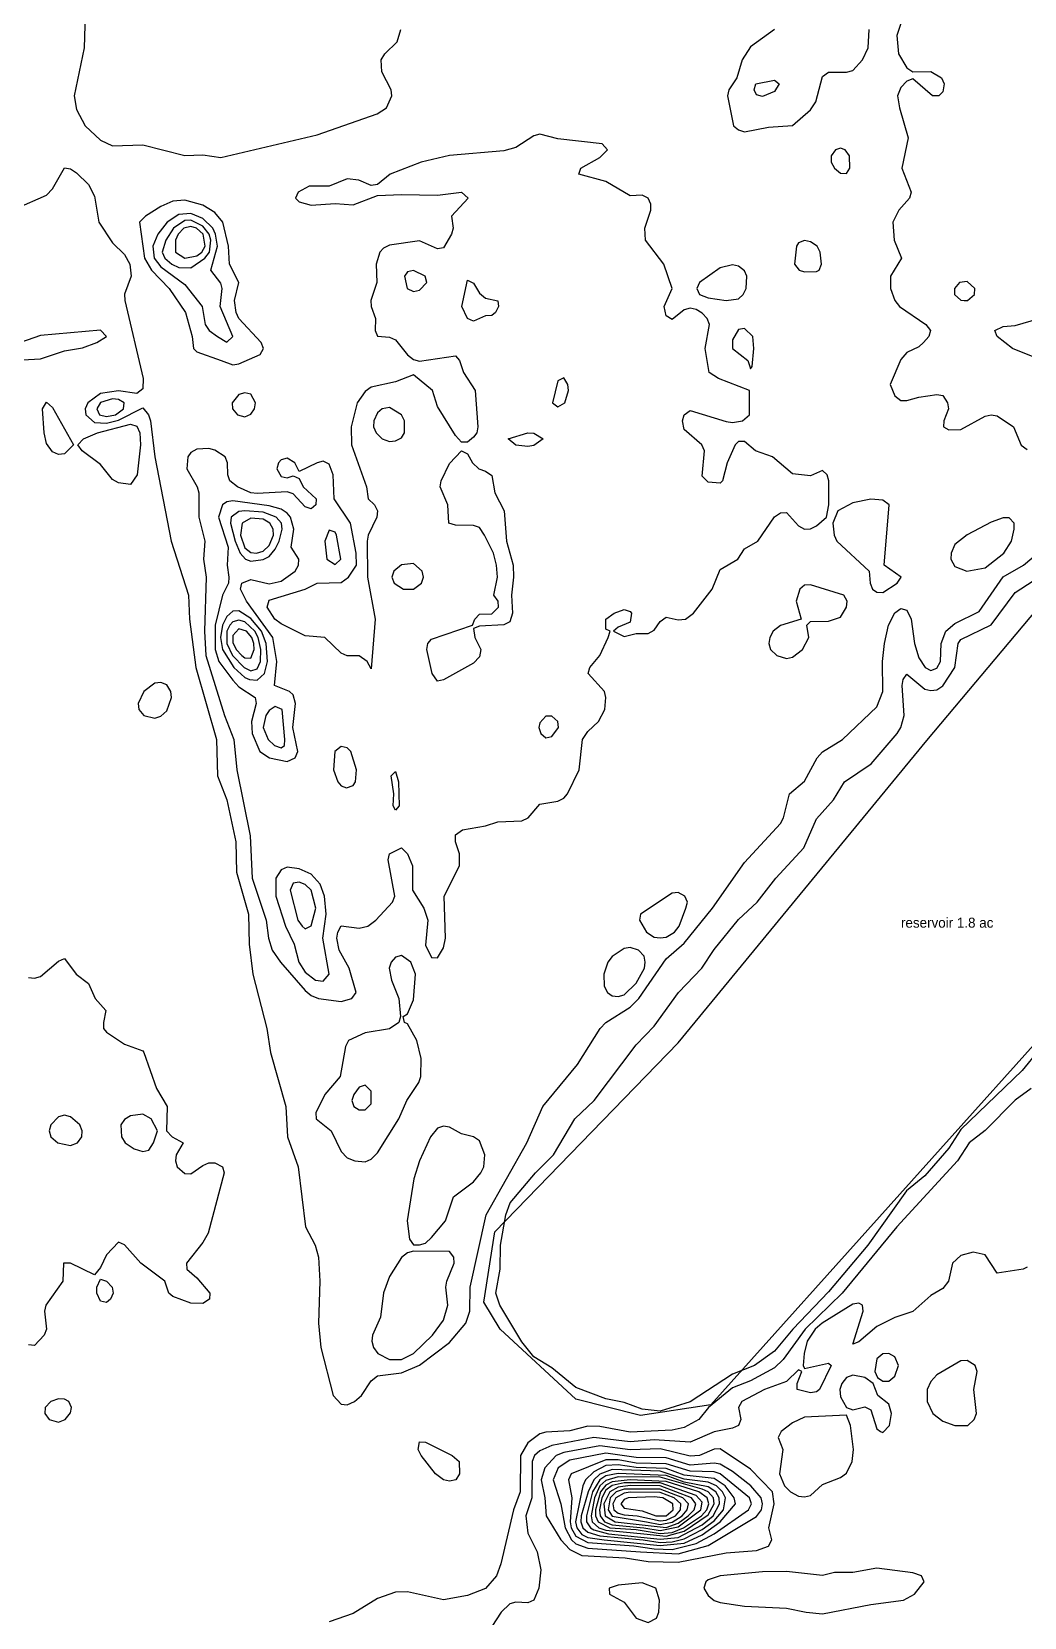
# Model space of a CAD drawing. Extents: x 425119 to 428731, y 1576976 to 1581037.
# Drawn here: x 425551 to 426046, y 1578496 to 1579286 of the extents above; entities that cross this region are included whole.
import ezdxf
from ezdxf.enums import TextEntityAlignment as Align

# ---------------------------------------------------------------- set-up
doc = ezdxf.new("R2010")
doc.units = 21
doc.header["$MEASUREMENT"] = 0
for name, color, linetype in [('C-TOPO-MAJR', 3, 'Continuous'), ('C-TOPO-MINR', 8, 'Continuous'), ('C-WATR-ANNO', 5, 'Continuous'), ('C-WATR-BNDY', 5, 'Continuous')]:
    doc.layers.add(name, color=color, linetype=linetype)

msp = doc.modelspace()

# ---------------------------------------------------------------- linework, layer by layer
at = {"layer": 'C-TOPO-MAJR'}
for points, elevation in [([(425622.92, 1579176.5), (425627.5, 1579173.53), (425633.5, 1579174.64), (425635.94, 1579176.5), (425637.61, 1579179.5), (425636.66, 1579185.5), (425633.31, 1579188.5), (425630.5, 1579189.33), (425627.02, 1579188.5), (425624.13, 1579185.5), (425622.85, 1579182.5), (425622.92, 1579176.5)], 75), ([(425561.5, 1579077.02), (425558.5, 1579081.1), (425557.39, 1579086.5), (425556.47, 1579098.5), (425558.5, 1579101.74), (425561.5, 1579099.04), (425572.06, 1579080.5), (425567.5, 1579076.07), (425564.5, 1579075.69), (425561.5, 1579077.02)], 70), ([(425594.5, 1579061.57), (425591.5, 1579063.28), (425585.5, 1579070.65), (425576.28, 1579077.5), (425574.15, 1579080.5), (425577.03, 1579083.5), (425583.95, 1579086.5), (425600.5, 1579090.85), (425603.5, 1579089.86), (425605.06, 1579086.5), (425605.33, 1579080.5), (425603.79, 1579065.5), (425600.5, 1579060.67), (425594.5, 1579061.57)], 70), ([(425663.32, 1579026.5), (425666.5, 1579027.45), (425669.5, 1579030.22), (425671.65, 1579035.5), (425671.53, 1579038.5), (425669.83, 1579041.5), (425666.5, 1579043.41), (425660.5, 1579043.97), (425656.13, 1579041.5), (425655.28, 1579035.5), (425657.5, 1579029.2), (425660.5, 1579026.85), (425663.32, 1579026.5)], 75), ([(425657.08, 1578969.5), (425660.5, 1578967.85), (425663.5, 1578968.76), (425665.16, 1578972.5), (425665.45, 1578978.5), (425664.12, 1578984.5), (425662.42, 1578987.5), (425657.5, 1578992.15), (425654.5, 1578993.07), (425651.5, 1578992.21), (425649.97, 1578990.5), (425648.5, 1578987.5), (425648.45, 1578981.5), (425651.27, 1578975.5), (425657.08, 1578969.5)], 75), ([(425564.22, 1578732.5), (425570.5, 1578731.11), (425573.98, 1578732.5), (425576.19, 1578735.5), (425576.39, 1578738.5), (425575.13, 1578741.5), (425570.5, 1578745.46), (425567.5, 1578746.19), (425564.5, 1578745.49), (425560.62, 1578741.5), (425559.83, 1578738.5), (425560.65, 1578735.5), (425564.22, 1578732.5)], 70), ([(425602.22, 1578729.5), (425606.5, 1578728.09), (425609.5, 1578728.82), (425611.91, 1578732.5), (425613.94, 1578738.5), (425610.76, 1578744.5), (425606.5, 1578746.7), (425600.5, 1578745.98), (425597.5, 1578744.17), (425595.56, 1578741.5), (425595.96, 1578735.5), (425597.84, 1578732.5), (425602.22, 1578729.5)], 70), ([(425585.5, 1578653.52), (425583.67, 1578657.5), (425583.7, 1578660.5), (425585.5, 1578664.56), (425588.5, 1578663.46), (425591.32, 1578660.5), (425591.77, 1578657.5), (425590.43, 1578654.5), (425588.5, 1578652.8), (425585.5, 1578653.52)], 70), ([(425756.5, 1578564.45), (425752.5, 1578567.5), (425745.28, 1578576.5), (425743.87, 1578579.5), (425744.5, 1578583.44), (425747.5, 1578583.27), (425760.77, 1578576.5), (425764.25, 1578573.5), (425764.52, 1578567.5), (425762.55, 1578564.5), (425759.5, 1578563.71), (425756.5, 1578564.45)], 70), ([(425851.3, 1578531.5), (425861.5, 1578529.97), (425870.5, 1578529.76), (425882.5, 1578532.68), (425891.5, 1578537.49), (425908.5, 1578549.5), (425910.03, 1578552.5), (425909.02, 1578555.5), (425894.5, 1578567.41), (425891.5, 1578568.48), (425879.5, 1578568.7), (425867.5, 1578572.34), (425852.5, 1578572.77), (425843.5, 1578574.45), (425837.5, 1578574.47), (425820.21, 1578567.5), (425818.78, 1578564.5), (425820.39, 1578555.5), (425819.6, 1578543.5), (425820.13, 1578540.5), (425822.5, 1578536.35), (425828.5, 1578533.19), (425851.3, 1578531.5)], 75), ([(425839.47, 1578540.5), (425852.5, 1578539.68), (425864.5, 1578537.65), (425870.5, 1578538.23), (425876.07, 1578540.5), (425885.1, 1578546.5), (425887.82, 1578549.5), (425888.8, 1578552.5), (425887.9, 1578555.5), (425883.76, 1578558.5), (425867.5, 1578563.66), (425849.5, 1578564.45), (425840.5, 1578563.5), (425837.5, 1578561.86), (425834.78, 1578558.5), (425832.32, 1578549.5), (425832.32, 1578546.5), (425833.58, 1578543.5), (425839.47, 1578540.5)], 80), ([(425862.32, 1578546.5), (425867.5, 1578546.53), (425871.06, 1578549.5), (425870.85, 1578552.5), (425865.83, 1578555.5), (425861.5, 1578555.95), (425848.52, 1578555.5), (425846.5, 1578554.67), (425844.86, 1578552.5), (425846.5, 1578550.31), (425855.5, 1578549), (425862.32, 1578546.5)], 85)]:
    msp.add_lwpolyline(points, close=True, dxfattribs=dict(at, elevation=elevation))
at = {"layer": 'C-TOPO-MAJR', "elevation": 70}
for points in [[(426069.42, 1578798.5), (426045.01, 1578768.5), (426014.5, 1578739.07), (426008.5, 1578729.82), (425996.5, 1578716.08), (425987.32, 1578708.5), (425968.08, 1578681.5), (425948.5, 1578658.25), (425930.6, 1578639.5), (425921.5, 1578628.59), (425911.57, 1578621.5), (425900.5, 1578617.1), (425879.5, 1578603.3), (425864.5, 1578598.61), (425855.5, 1578599.62), (425855.5, 1578599.62), (425846.5, 1578603.02), (425837.5, 1578604.85), (425822.5, 1578610.47), (425810.5, 1578620.31), (425801.5, 1578625.77), (425795.5, 1578633.2), (425784.61, 1578651.5), (425782.65, 1578657.5), (425784.75, 1578669.5), (425784.98, 1578681.5), (425787.63, 1578696.5), (425789.73, 1578702.5), (425802.29, 1578717.5), (425811.4, 1578726.5), (425821.98, 1578744.5), (425831.56, 1578753.5), (425852.5, 1578781.4), (425861.5, 1578790.58), (425873.73, 1578807.5), (425885.25, 1578819.5), (425891.5, 1578828.88), (425903.5, 1578843.75), (425912.87, 1578852.5), (425922.26, 1578864.5), (425936.16, 1578879.5), (425942.5, 1578893.96), (425950.91, 1578903.5), (425956.34, 1578912.5), (425969.79, 1578921.5), (425982.72, 1578936.5), (425984.55, 1578939.5), (425986.25, 1578945.5), (425985.11, 1578960.5), (425985.73, 1578963.5), (425987.5, 1578966.1), (425996.5, 1578958.73), (425999.5, 1578957.93), (426002.5, 1578958.34), (426005.5, 1578960.29), (426011.43, 1578969.5), (426013.11, 1578981.5), (426014.5, 1578983.36), (426029.5, 1578990.72), (426041.5, 1579006.9), (426050.5, 1579012.74)], [(425549.5, 1578814.86), (425552.5, 1578814.5), (425555.5, 1578815.36), (425564.5, 1578822.99), (425567.5, 1578824.44), (425573.32, 1578816.5), (425579.5, 1578811.92), (425582.8, 1578804.5), (425588.11, 1578798.5), (425586.92, 1578792.5), (425587.03, 1578789.5), (425588.5, 1578787.61), (425597.5, 1578781.61), (425606.5, 1578778.41), (425607.04, 1578777.5), (425613.37, 1578759.5), (425618.72, 1578750.5), (425618.36, 1578738.5), (425621.23, 1578735.5), (425626.64, 1578732.5), (425623.26, 1578726.5), (425622.9, 1578723.5), (425623.76, 1578720.5), (425627.5, 1578717.17), (425630.5, 1578717), (425636.5, 1578721.13), (425639.5, 1578722.48), (425642.5, 1578722.48), (425646.25, 1578720.5), (425647.05, 1578717.5), (425639.1, 1578687.5), (425636.5, 1578682.84), (425628.32, 1578672.5), (425628.5, 1578669.5), (425633.5, 1578665.21), (425640, 1578657.5), (425639.76, 1578654.5), (425636.5, 1578652.37), (425630.5, 1578652.56), (425621.5, 1578655.89), (425619.56, 1578657.5), (425617.58, 1578663.5), (425605.57, 1578672.5), (425597.5, 1578681.68), (425594.5, 1578682.87), (425588.5, 1578676.6), (425585.5, 1578670.27), (425582.5, 1578666.72), (425570.5, 1578672.42), (425567.04, 1578672.5), (425566.71, 1578663.5), (425558.13, 1578651.5), (425557.58, 1578648.5), (425558.57, 1578639.5), (425557.34, 1578636.5), (425552.5, 1578631.49), (425549.5, 1578631.67)]]:
    msp.add_lwpolyline(points, dxfattribs=at)
at = {"layer": 'C-TOPO-MINR'}
for points, elevation in [([(425578.55, 1579317.5), (425577.36, 1579278.5), (425572.4, 1579254.5), (425573.5, 1579247.61), (425577.81, 1579239.5), (425585.5, 1579232.34), (425591.5, 1579229.54), (425606.5, 1579230.03), (425627.5, 1579224.78), (425636.5, 1579225.11), (425645.5, 1579223.71), (425693.5, 1579234.99), (425723.49, 1579245.5), (425728.04, 1579248.5), (425730.76, 1579254.5), (425730.32, 1579257.5), (425725.79, 1579266.5), (425725.48, 1579272.5), (425727.25, 1579275.5), (425733.42, 1579281.5), (425735.14, 1579287.5)], 72), ([(425921.5, 1579287.6), (425909.5, 1579278.98), (425905.45, 1579272.5), (425902.67, 1579263.5), (425898.73, 1579257.5), (425898.04, 1579254.5), (425901.04, 1579239.5), (425901.04, 1579239.5), (425903.5, 1579237.47), (425906.5, 1579236.51), (425918.5, 1579238.82), (425930.5, 1579239.76), (425939.5, 1579247.52), (425942.18, 1579251.5), (425945.5, 1579264.13), (425948.5, 1579266.25), (425957.5, 1579266.27), (425960.5, 1579267.17), (425965.36, 1579272.5), (425968.18, 1579278.5), (425968.74, 1579287.5)], 72), ([(425984.49, 1579290.5), (425982.48, 1579284.5), (425983.33, 1579275.5), (425987.5, 1579268.39), (425990.5, 1579266.53), (425999.5, 1579266.65), (426004.74, 1579263.5), (426006.1, 1579260.5), (426005.5, 1579256.5), (426003.5, 1579254.5), (426000.22, 1579254.5), (425990.5, 1579263), (425987.5, 1579261.87), (425984.5, 1579258.67), (425982.92, 1579254.5), (425983.77, 1579248.5), (425988.15, 1579233.5), (425985.06, 1579218.5), (425989.59, 1579206.5), (425988.81, 1579203.5), (425983.5, 1579197.5), (425980.56, 1579191.5), (425981.22, 1579182.5), (425984.77, 1579173.5), (425979.3, 1579164.5), (425979.28, 1579158.5), (425981.54, 1579152.5), (425983.91, 1579149.5), (425996.95, 1579140.5), (425999.33, 1579137.5), (425998.4, 1579134.5), (425995.85, 1579131.5), (425993.5, 1579129.32), (425987.5, 1579126.6), (425984.5, 1579122.95), (425979.27, 1579110.5), (425981.5, 1579104.89), (425984.5, 1579102.62), (425987.5, 1579102.54), (425993.5, 1579104.25), (426002.5, 1579105.55), (426005.5, 1579105.16), (426007.85, 1579101.5), (426008.26, 1579098.5), (426005.96, 1579092.5), (426005.85, 1579089.5), (426008.5, 1579088.03), (426014.5, 1579088.17), (426026.5, 1579094.78), (426029.5, 1579095.52), (426032.5, 1579094.95), (426040.6, 1579089.5), (426044.5, 1579080.37), (426047.5, 1579078.22)], 72), ([(425543.5, 1579198.36), (425558.5, 1579204.92), (425561.5, 1579208.16), (425567.5, 1579218.54), (425570.5, 1579218.07), (425573.5, 1579216.16), (425579.5, 1579210.26), (425582.5, 1579204.41), (425584.58, 1579191.5), (425591.5, 1579181.21), (425597.5, 1579175.42), (425600.09, 1579170.5), (425600.7, 1579164.5), (425597.5, 1579155.59), (425597.65, 1579152.5), (425606.66, 1579113.5), (425606.5, 1579108.41), (425603.5, 1579106.06), (425594.5, 1579107.48), (425585.5, 1579106.05), (425579.08, 1579101.5), (425577.83, 1579098.5), (425578.13, 1579095.5), (425582.5, 1579091.66), (425588.5, 1579091.24), (425594.5, 1579092.81), (425606.5, 1579098.96), (425609.46, 1579095.5), (425610.47, 1579092.5), (425612.5, 1579074.44), (425620.78, 1579032.5), (425629.28, 1579005.5), (425629.91, 1578993.5), (425633.01, 1578969.5), (425643.29, 1578933.5), (425643.82, 1578915.5), (425648.45, 1578903.5), (425652.95, 1578882.5), (425653.25, 1578867.5), (425659.3, 1578846.5), (425659.56, 1578831.5), (425661.44, 1578816.5), (425668.45, 1578789.5), (425670.29, 1578777.5), (425677.87, 1578750.5), (425678.71, 1578735.5), (425684.06, 1578720.5), (425687.76, 1578690.5), (425692.52, 1578681.5), (425694.09, 1578675.5), (425694.75, 1578663.5), (425694.18, 1578642.5), (425695.28, 1578630.5), (425701.4, 1578606.5), (425705.5, 1578602.21), (425708.5, 1578601.82), (425712.11, 1578603.5), (425715.63, 1578606.5), (425720.5, 1578613.88), (425723.5, 1578616.37), (425735.5, 1578617.75), (425744.5, 1578621.56), (425759.5, 1578632.97), (425767.62, 1578642.5), (425769.62, 1578648.5), (425769.82, 1578660.5), (425777.73, 1578696.5), (425798.02, 1578732.5), (425806.09, 1578750.5), (425823.25, 1578771.5), (425834.52, 1578789.5), (425837.5, 1578792.5), (425849.5, 1578800.17), (425853.82, 1578804.5), (425867.5, 1578824.18), (425876.5, 1578832.06), (425890.54, 1578849.5), (425906.5, 1578872.31), (425924.5, 1578891.67), (425926.06, 1578894.5), (425929.04, 1578906.5), (425936.5, 1578912.76), (425942.79, 1578924.5), (425945.5, 1578927.4), (425955.47, 1578933.5), (425972.5, 1578949.93), (425975.54, 1578957.5), (425975.44, 1578972.5), (425976.4, 1578981.5), (425978.31, 1578990.5), (425981.5, 1578996.71), (425984.5, 1578998.94), (425987.5, 1578998.11), (425989.66, 1578993.5), (425991.4, 1578981.5), (425993.5, 1578974.32), (425996.66, 1578969.5), (425999.5, 1578967.95), (426002.5, 1578969.18), (426004.32, 1578972.5), (426004.7, 1578981.5), (426006.98, 1578987.5), (426011.5, 1578991.45), (426023.5, 1578997.33), (426035.5, 1579014.68), (426045.63, 1579020.5), (426062.5, 1579034.61)], 71), ([(426050.5, 1579124.34), (426040.24, 1579128.5), (426032.6, 1579134.5), (426031.41, 1579137.5), (426035.5, 1579139.54), (426041.5, 1579140.04), (426053.5, 1579143.43)], 72), ([(426049.57, 1578759.5), (426041.5, 1578753.7), (426026.5, 1578738.58), (426018.64, 1578732.5), (426012.68, 1578723.5), (425982.55, 1578690.5), (425955.22, 1578657.5), (425936.82, 1578639.5), (425925.84, 1578624.5), (425921.5, 1578620.3), (425909.5, 1578613.79), (425900.5, 1578610.35), (425888.59, 1578600.5), (425883.86, 1578594.5), (425876.5, 1578590.55), (425870.5, 1578589.12), (425849.5, 1578588.26), (425834.5, 1578590.98), (425828.5, 1578591.12), (425819.5, 1578588.9), (425807.5, 1578588.27), (425804.5, 1578587.37), (425798.5, 1578582.89), (425794.92, 1578576.5), (425794.78, 1578558.5), (425791.44, 1578549.5), (425785.1, 1578522.5), (425782.9, 1578516.5), (425777.5, 1578510.28), (425768.5, 1578506.74), (425756.5, 1578504.55), (425738.5, 1578508.67), (425732.5, 1578508.48), (425723.5, 1578505.2), (425711.5, 1578497.79), (425699.5, 1578493.68)], 71), ([(426047.5, 1578670.42), (426045.56, 1578669.5), (426032.5, 1578667.47), (426026.5, 1578676.56), (426020.5, 1578677.97), (426014.5, 1578676.34), (426010.22, 1578672.5), (426008.24, 1578663.5), (426005.5, 1578659.79), (425999.5, 1578656.42), (425990.5, 1578648.39), (425981.5, 1578645.36), (425972.5, 1578640.95), (425963.5, 1578633.17), (425960.5, 1578632.08), (425965.67, 1578648.5), (425965.37, 1578651.5), (425963.5, 1578652.45), (425960.5, 1578651.98), (425945.29, 1578642.5), (425941.78, 1578639.5), (425937.76, 1578633.5), (425936.28, 1578627.5), (425935.78, 1578621.5), (425936.5, 1578619.92), (425948.5, 1578622.54), (425949.74, 1578621.5), (425943.99, 1578609.5), (425942.5, 1578608.27), (425939.5, 1578607.86), (425932.85, 1578609.5), (425932.84, 1578612.5), (425935.11, 1578618.5), (425933.5, 1578619.25), (425927.5, 1578613.54), (425916.56, 1578609.5), (425905.21, 1578603.5), (425903.64, 1578600.5), (425904.81, 1578594.5), (425903.51, 1578591.5), (425900.5, 1578590.26), (425891.5, 1578588.43), (425879.5, 1578583.29), (425861.5, 1578584.42), (425849.5, 1578583.44), (425831.5, 1578585.48), (425810.5, 1578581.61), (425804.5, 1578578.9), (425801.89, 1578576.5), (425800.76, 1578573.5), (425800.56, 1578555.5), (425797.52, 1578546.5), (425798.5, 1578537.8), (425803.22, 1578528.5), (425805.07, 1578519.5), (425804.09, 1578510.5), (425801.6, 1578504.5), (425798.5, 1578503.18), (425792.5, 1578503.46), (425789.5, 1578502.64), (425785.2, 1578498.5), (425780.5, 1578491.25)], 72)]:
    msp.add_lwpolyline(points, dxfattribs=dict(at, elevation=elevation))
for points, elevation in [([(425915.5, 1579254.12), (425912.5, 1579255.05), (425911.46, 1579257.5), (425912.24, 1579260.5), (425921.5, 1579262.26), (425923.85, 1579260.5), (425921.5, 1579256.71), (425915.5, 1579254.12)], 72), ([(425694.08, 1578804.5), (425705.5, 1578802.94), (425710.72, 1578804.5), (425712.98, 1578807.5), (425709.5, 1578819.5), (425704.43, 1578828.5), (425703.27, 1578834.5), (425703.8, 1578837.5), (425705.5, 1578840.67), (425714.5, 1578839.45), (425718.74, 1578840.5), (425722.75, 1578843.5), (425731.11, 1578852.5), (425732.17, 1578855.5), (425728.92, 1578873.5), (425729.59, 1578876.5), (425735.5, 1578879.53), (425738.56, 1578876.5), (425741.09, 1578870.5), (425741.01, 1578858.5), (425746.61, 1578849.5), (425748.6, 1578843.5), (425747.5, 1578831.01), (425750.5, 1578824.87), (425753.5, 1578824.76), (425756.5, 1578829.62), (425757.48, 1578834.5), (425756.79, 1578855.5), (425764.48, 1578870.5), (425764.39, 1578876.5), (425762.47, 1578882.5), (425762.5, 1578886.11), (425765.9, 1578888.5), (425777.5, 1578890.51), (425783.5, 1578892.56), (425795.5, 1578892.99), (425798.78, 1578894.5), (425804.5, 1578901.29), (425813.5, 1578902.78), (425816.5, 1578904.29), (425818.37, 1578906.5), (425824.16, 1578918.5), (425825.78, 1578933.5), (425828.5, 1578937.56), (425833.84, 1578942.5), (425836.86, 1578948.5), (425837.38, 1578954.5), (425836.7, 1578957.5), (425828.62, 1578966.5), (425829.38, 1578969.5), (425834.47, 1578975.5), (425838.58, 1578984.5), (425839.52, 1578987.5), (425837.5, 1578988.63), (425837.35, 1578993.5), (425841.63, 1578996.5), (425846.5, 1578998.33), (425849.5, 1578997.41), (425850.2, 1578996.5), (425849.5, 1578992.01), (425843.5, 1578989.58), (425841.2, 1578987.5), (425846.5, 1578984.99), (425852.5, 1578986.34), (425858.5, 1578986.41), (425861.5, 1578988.15), (425864.5, 1578992.47), (425867.5, 1578994.56), (425873.5, 1578993.16), (425877.18, 1578993.5), (425881.12, 1578996.5), (425890.52, 1579008.5), (425894.5, 1579018.27), (425903.23, 1579023.5), (425906.5, 1579028.67), (425913.13, 1579032.5), (425921.5, 1579044.51), (425924.5, 1579046.53), (425927.5, 1579046.68), (425933.5, 1579040.13), (425936.5, 1579038.49), (425939.5, 1579038.63), (425942.5, 1579040.09), (425947.43, 1579044.5), (425948.68, 1579050.5), (425948.63, 1579062.5), (425947.82, 1579065.5), (425945.5, 1579067.63), (425939.5, 1579065), (425930.5, 1579066.02), (425920.45, 1579074.5), (425911.99, 1579077.5), (425906.5, 1579082.12), (425903.5, 1579082.1), (425901.89, 1579080.5), (425897.94, 1579071.5), (425895.66, 1579062.5), (425894.5, 1579061.3), (425888.5, 1579061.89), (425885.5, 1579064.9), (425886.58, 1579077.5), (425885.22, 1579080.5), (425876.5, 1579088.14), (425875.63, 1579092.5), (425876.41, 1579095.5), (425879.5, 1579097.64), (425897.5, 1579092.09), (425900.5, 1579091.57), (425905.51, 1579092.5), (425909.08, 1579095.5), (425909, 1579107.5), (425893.63, 1579113.5), (425888.88, 1579116.5), (425886.96, 1579128.5), (425889.07, 1579140.5), (425887.92, 1579143.5), (425885.5, 1579146.09), (425882.5, 1579148), (425879.5, 1579148.56), (425876.5, 1579147.84), (425870.5, 1579142.96), (425867.5, 1579144.83), (425866.48, 1579149.5), (425870.47, 1579158.5), (425866.36, 1579170.5), (425857.28, 1579182.5), (425856.95, 1579188.5), (425859.8, 1579197.5), (425859.89, 1579200.5), (425858.5, 1579203.45), (425855.5, 1579205.04), (425849.5, 1579204.6), (425837.5, 1579211.81), (425824.01, 1579215.5), (425824.95, 1579218.5), (425834.5, 1579223.79), (425838.21, 1579227.5), (425835.53, 1579230.5), (425813.5, 1579233.11), (425804.5, 1579235.38), (425801.5, 1579234.63), (425792.5, 1579228.81), (425786.5, 1579227.1), (425759.5, 1579224.72), (425745.43, 1579221.5), (425729.97, 1579215.5), (425723.5, 1579210.32), (425720.5, 1579209.81), (425714.35, 1579212.5), (425708.5, 1579213.1), (425699.5, 1579209.45), (425689.57, 1579209.5), (425683.98, 1579206.5), (425682.75, 1579203.5), (425684.5, 1579201.7), (425690.5, 1579200), (425702.5, 1579200.86), (425711.5, 1579200.11), (425723.5, 1579204.8), (425735.5, 1579205.35), (425753.5, 1579204.96), (425765.5, 1579206.54), (425768.75, 1579203.5), (425760.51, 1579194.5), (425761.24, 1579188.5), (425760.53, 1579185.5), (425756.5, 1579178.77), (425753.5, 1579178.18), (425744.5, 1579182.17), (425729.5, 1579180.1), (425726.5, 1579178.6), (425724.75, 1579176.5), (425722.9, 1579170.5), (425723.23, 1579161.5), (425720.24, 1579152.5), (425720.39, 1579149.5), (425722.65, 1579143.5), (425722.37, 1579137.5), (425723.5, 1579134.67), (425729.5, 1579134.18), (425732.5, 1579132.85), (425738.5, 1579125.42), (425741.5, 1579123.02), (425744.5, 1579122.25), (425762.5, 1579124.82), (425764.39, 1579122.5), (425766.47, 1579116.5), (425772.24, 1579107.5), (425773.62, 1579089.5), (425773.14, 1579086.5), (425771.5, 1579084.32), (425768.5, 1579081.75), (425765.5, 1579081.83), (425762.5, 1579085.1), (425753.5, 1579099.63), (425751, 1579107.5), (425741.5, 1579115.42), (425732.5, 1579111.88), (425720.5, 1579109.31), (425717.5, 1579107), (425713.38, 1579101.5), (425710.38, 1579089.5), (425710.61, 1579080.5), (425718.1, 1579059.5), (425718.87, 1579053.5), (425722.12, 1579050.5), (425723.52, 1579047.5), (425723.32, 1579044.5), (425718.88, 1579035.5), (425718.41, 1579032.5), (425718.63, 1579014.5), (425722.44, 1578993.5), (425720.5, 1578968.81), (425718.42, 1578972.5), (425714.5, 1578975.23), (425708.5, 1578975.32), (425705.5, 1578976.62), (425697.39, 1578984.5), (425687.5, 1578985.26), (425675.5, 1578991.28), (425672.42, 1578993.5), (425668.58, 1578999.5), (425669.5, 1579003.01), (425687.5, 1579008.51), (425693.5, 1579011.49), (425705.5, 1579011.91), (425709.17, 1579014.5), (425713.05, 1579020.5), (425713, 1579026.5), (425710.14, 1579041.5), (425702.02, 1579053.5), (425701.48, 1579065.5), (425699.5, 1579070.82), (425696.5, 1579072.3), (425693.5, 1579071.59), (425684.5, 1579067.22), (425682.37, 1579071.5), (425678.5, 1579073.91), (425675.5, 1579072.98), (425674.15, 1579071.5), (425673.4, 1579068.5), (425675.5, 1579064.76), (425678.5, 1579063.95), (425681.5, 1579065.01), (425684.5, 1579063.77), (425686.48, 1579059.5), (425692.96, 1579053.5), (425692.78, 1579050.5), (425690.5, 1579048.61), (425687.5, 1579049.56), (425681.5, 1579056.09), (425678.5, 1579057.13), (425663.5, 1579056.18), (425660.5, 1579056.51), (425653.74, 1579059.5), (425650.02, 1579062.5), (425648.93, 1579065.5), (425648.82, 1579071.5), (425647.6, 1579074.5), (425642.5, 1579077.77), (425639.5, 1579078.7), (425633.5, 1579078.39), (425630.5, 1579076.66), (425628.98, 1579074.5), (425628.58, 1579068.5), (425633.74, 1579059.5), (425634.45, 1579056.5), (425634.42, 1579044.5), (425637.43, 1579032.5), (425636.77, 1579023.5), (425638.14, 1579014.5), (425637.27, 1578987.5), (425637.92, 1578975.5), (425647.28, 1578945.5), (425651.92, 1578933.5), (425653.41, 1578918.5), (425660.17, 1578885.5), (425661.05, 1578864.5), (425668.08, 1578843.5), (425669.16, 1578834.5), (425671.1, 1578828.5), (425675.14, 1578822.5), (425687.5, 1578808.37), (425690.5, 1578805.88), (425694.08, 1578804.5)], 72), ([(425951.46, 1579218.5), (425954.5, 1579215.99), (425957.5, 1579215.74), (425959.15, 1579218.5), (425958.94, 1579224.5), (425956.81, 1579227.5), (425954.5, 1579228.39), (425951.89, 1579227.5), (425949.72, 1579224.5), (425949.7, 1579221.5), (425951.46, 1579218.5)], 72), ([(425645.68, 1579122.5), (425651.5, 1579120.45), (425654.5, 1579120.81), (425665.01, 1579125.5), (425666.71, 1579128.5), (425665.53, 1579131.5), (425654.5, 1579143.4), (425653.13, 1579146.5), (425652.36, 1579152.5), (425654.44, 1579161.5), (425649.72, 1579170.5), (425649.24, 1579179.5), (425646.39, 1579191.5), (425642.5, 1579196.38), (425636.5, 1579199.94), (425627.5, 1579202.45), (425621.5, 1579201.96), (425615.5, 1579199.34), (425607.87, 1579194.5), (425604.83, 1579191.5), (425607.45, 1579173.5), (425610.95, 1579167.5), (425619.76, 1579158.5), (425627.88, 1579146.5), (425631.15, 1579134.5), (425631.82, 1579128.5), (425633.5, 1579126.92), (425645.68, 1579122.5)], 72), ([(425643.8, 1579134.5), (425648.5, 1579131.73), (425651.4, 1579134.5), (425645.2, 1579149.5), (425646.16, 1579158.5), (425645.5, 1579161.05), (425640.52, 1579167.5), (425643.87, 1579179.5), (425642.86, 1579185.5), (425641.47, 1579188.5), (425636.5, 1579193.29), (425630.5, 1579195.9), (425624.5, 1579195.39), (425618.78, 1579191.5), (425614.01, 1579185.5), (425611.52, 1579179.5), (425612.16, 1579173.5), (425615.5, 1579169.3), (425627.5, 1579160.44), (425636.11, 1579149.5), (425637.59, 1579140.5), (425639.65, 1579137.5), (425643.8, 1579134.5)], 73), ([(425620.98, 1579170.5), (425624.5, 1579168.89), (425630.5, 1579168.72), (425637.56, 1579173.5), (425639.75, 1579176.5), (425640.56, 1579182.5), (425639.65, 1579185.5), (425636.5, 1579189.58), (425630.5, 1579192.42), (425627.5, 1579192.34), (425621.81, 1579188.5), (425617.99, 1579182.5), (425616.27, 1579176.5), (425617.54, 1579173.5), (425620.98, 1579170.5)], 74), ([(425933.89, 1579167.5), (425936.5, 1579166.71), (425942.5, 1579166.91), (425943.8, 1579167.5), (425945.02, 1579170.5), (425944.26, 1579176.5), (425942.82, 1579179.5), (425939.5, 1579181.65), (425936.5, 1579182.4), (425933.5, 1579181.15), (425932.42, 1579179.5), (425931.57, 1579170.5), (425933.89, 1579167.5)], 72), ([(425738.31, 1579158.5), (425741.5, 1579156.86), (425744.5, 1579157.66), (425748.17, 1579161.5), (425747.33, 1579164.5), (425741.5, 1579167.35), (425738.5, 1579166.68), (425736.99, 1579164.5), (425738.31, 1579158.5)], 73), ([(425884.16, 1579155.5), (425888.5, 1579153.84), (425897.5, 1579152.51), (425903.5, 1579153.35), (425905.88, 1579155.5), (425907.39, 1579158.5), (425907.74, 1579164.5), (425906.5, 1579167.27), (425903.5, 1579169.62), (425900.5, 1579170.19), (425894.5, 1579168.8), (425884.2, 1579161.5), (425882.79, 1579158.5), (425884.16, 1579155.5)], 72), ([(425771.5, 1579142.12), (425768.5, 1579143.54), (425765.56, 1579149.5), (425768.5, 1579162.53), (425771.5, 1579161.05), (425774.5, 1579156.03), (425777.5, 1579153.66), (425783.5, 1579152.34), (425783.9, 1579149.5), (425782.39, 1579146.5), (425780.5, 1579144.98), (425777.5, 1579144.77), (425771.5, 1579142.12)], 72), ([(426016.01, 1579152.5), (426017.75, 1579152.5), (426021.21, 1579155.5), (426021.37, 1579158.5), (426017.5, 1579161.96), (426013.68, 1579161.5), (426011.31, 1579158.5), (426011.26, 1579155.5), (426014.5, 1579152.68), (426016.01, 1579152.5)], 73), ([(425541.22, 1579125.5), (425543.5, 1579123.62), (425546.5, 1579122.87), (425555.5, 1579123.37), (425567.5, 1579127.31), (425576.5, 1579128.84), (425583.56, 1579131.5), (425588.48, 1579134.5), (425585.5, 1579137.63), (425555.5, 1579135.07), (425545.6, 1579131.5), (425542.03, 1579128.5), (425541.22, 1579125.5)], 71), ([(425909.23, 1579119.5), (425909.5, 1579118.42), (425910.35, 1579119.5), (425911.25, 1579128.5), (425910.79, 1579134.5), (425906.5, 1579138.57), (425903.5, 1579137.94), (425900.5, 1579132.87), (425900.55, 1579128.5), (425908.19, 1579122.5), (425909.23, 1579119.5)], 72), ([(425810.9, 1579101.5), (425813.5, 1579099.43), (425817.01, 1579101.5), (425818.84, 1579107.5), (425818.46, 1579110.5), (425816.5, 1579113.85), (425813.5, 1579112.34), (425810.9, 1579101.5)], 73), ([(425584.95, 1579095.5), (425588.5, 1579094.62), (425592.97, 1579095.5), (425597.01, 1579098.5), (425597.19, 1579101.5), (425594.5, 1579103.13), (425591.5, 1579103.49), (425585.5, 1579101.53), (425583.58, 1579098.5), (425584.95, 1579095.5)], 72), ([(425653.84, 1579095.5), (425657.5, 1579094.41), (425660.5, 1579095.75), (425662.24, 1579098.5), (425662.72, 1579101.5), (425660.5, 1579105.7), (425657.5, 1579106.44), (425654.5, 1579105.5), (425651.12, 1579101.5), (425651.21, 1579098.5), (425653.84, 1579095.5)], 72), ([(425725.97, 1579083.5), (425729.5, 1579082.22), (425732.5, 1579082.42), (425735.5, 1579084.05), (425737.11, 1579086.5), (425737.12, 1579092.5), (425735.57, 1579095.5), (425729.5, 1579099.04), (425725.92, 1579098.5), (425723.5, 1579096.36), (425721.75, 1579092.5), (425721.61, 1579089.5), (425722.89, 1579086.5), (425725.97, 1579083.5)], 73), ([(425792.5, 1579080.4), (425788.76, 1579083.5), (425798.5, 1579086.44), (425801.5, 1579086.22), (425806.26, 1579083.5), (425801.5, 1579080.11), (425798.5, 1579079.61), (425792.5, 1579080.4)], 72), ([(425753.5, 1578962.71), (425750.88, 1578966.5), (425748.13, 1578978.5), (425748.65, 1578981.5), (425750.5, 1578983.67), (425770.93, 1578990.5), (425772.05, 1578993.5), (425774.5, 1578996.05), (425780.5, 1578996.22), (425783.97, 1578999.5), (425783.75, 1579002.5), (425781.61, 1579005.5), (425783.34, 1579014.5), (425782.96, 1579020.5), (425781.35, 1579026.5), (425776.99, 1579035.5), (425774.5, 1579039.29), (425771.5, 1579040.34), (425762.5, 1579040.39), (425759.07, 1579041.5), (425758.71, 1579050.5), (425754.9, 1579059.5), (425755.27, 1579062.5), (425759.5, 1579071.2), (425765.5, 1579077.43), (425768.5, 1579075.94), (425770.88, 1579071.5), (425774.11, 1579068.5), (425777.5, 1579067.41), (425780.5, 1579065.14), (425782.02, 1579056.5), (425786.65, 1579047.5), (425787.89, 1579032.5), (425791.17, 1579020.5), (425791.46, 1579014.5), (425790.31, 1579005.5), (425790.83, 1578996.5), (425789.5, 1578992.25), (425786.5, 1578990.66), (425774.5, 1578990.09), (425771.5, 1578988.89), (425772.14, 1578984.5), (425775.16, 1578978.5), (425774.5, 1578974.73), (425771.5, 1578971.66), (425756.5, 1578963.35), (425753.5, 1578962.71)], 72), ([(425669.66, 1578924.5), (425678.5, 1578922.63), (425682.53, 1578924.5), (425683.89, 1578927.5), (425681.41, 1578939.5), (425682.76, 1578951.5), (425681.5, 1578955.85), (425679.78, 1578957.5), (425672.14, 1578960.5), (425673.38, 1578972.5), (425671.32, 1578984.5), (425658.27, 1579002.5), (425655.24, 1579008.5), (425655.98, 1579011.5), (425660.5, 1579013.4), (425669.5, 1579011.15), (425675.5, 1579012.48), (425682.48, 1579017.5), (425684.17, 1579020.5), (425684.28, 1579023.5), (425680.49, 1579029.5), (425681.81, 1579038.5), (425680.22, 1579044.5), (425678.5, 1579046.46), (425675.5, 1579048.37), (425669.5, 1579050.01), (425651.5, 1579052.51), (425648.5, 1579052.01), (425646.34, 1579050.5), (425644.34, 1579044.5), (425649.12, 1579029.5), (425648.62, 1579020.5), (425649.46, 1579014.5), (425649.32, 1579011.5), (425646.34, 1579005.5), (425642.72, 1578990.5), (425642.59, 1578978.5), (425644.52, 1578972.5), (425651.5, 1578963.07), (425654.5, 1578959.89), (425662.65, 1578954.5), (425663, 1578951.5), (425660.8, 1578942.5), (425661.15, 1578936.5), (425664.87, 1578927.5), (425669.66, 1578924.5)], 73), ([(425970.42, 1579008.5), (425972.5, 1579007.01), (425975.5, 1579006.78), (425982.68, 1579011.5), (425984.63, 1579014.5), (425976.2, 1579020.5), (425978.72, 1579050.5), (425975.5, 1579052.88), (425969.5, 1579053.41), (425960.5, 1579051.54), (425953.08, 1579047.5), (425950.53, 1579041.5), (425951.22, 1579035.5), (425952.57, 1579032.5), (425968.75, 1579017.5), (425969.18, 1579011.5), (425970.42, 1579008.5)], 72), ([(425657.77, 1579023.5), (425660.5, 1579022.46), (425666.5, 1579023.24), (425669.5, 1579024.8), (425672.5, 1579028.4), (425674.61, 1579032.5), (425676.09, 1579038.5), (425675.7, 1579041.5), (425673.09, 1579044.5), (425666.5, 1579046.92), (425657.5, 1579047.58), (425654.5, 1579047.3), (425650.55, 1579044.5), (425650.25, 1579041.5), (425652.66, 1579032.5), (425655.12, 1579026.5), (425657.77, 1579023.5)], 74), ([(426017.4, 1579017.5), (426026.5, 1579019.21), (426035.8, 1579026.5), (426039.62, 1579032.5), (426040.99, 1579038.5), (426041.07, 1579041.5), (426038.5, 1579044.16), (426035.5, 1579044.07), (426029.5, 1579041.88), (426017.5, 1579035.69), (426011.5, 1579030.71), (426009.53, 1579026.5), (426009.46, 1579023.5), (426011.5, 1579019.87), (426017.4, 1579017.5)], 72), ([(425698.26, 1579023.5), (425702.5, 1579020.84), (425705.23, 1579023.5), (425703.12, 1579035.5), (425702.5, 1579036.88), (425699.5, 1579038.02), (425697.37, 1579032.5), (425698.26, 1579023.5)], 73), ([(425736.58, 1579008.5), (425741.5, 1579008.52), (425745.48, 1579011.5), (425746.53, 1579014.5), (425745.88, 1579017.5), (425741.5, 1579021.29), (425735.5, 1579020.69), (425731.64, 1579017.5), (425730.75, 1579014.5), (425731.9, 1579011.5), (425736.58, 1579008.5)], 73), ([(425922.66, 1578975.5), (425927.5, 1578973.87), (425930.5, 1578974.54), (425935.45, 1578978.5), (425938.69, 1578984.5), (425937.58, 1578990.5), (425939.5, 1578992.39), (425948.5, 1578992.63), (425954.5, 1578994.51), (425957.5, 1578999.5), (425957.78, 1579002.5), (425956.02, 1579005.5), (425939.5, 1579010.76), (425936.5, 1579010.48), (425934.22, 1579008.5), (425932.34, 1579002.5), (425934.81, 1578993.5), (425924.5, 1578990.45), (425920.85, 1578987.5), (425919.11, 1578984.5), (425918.7, 1578981.5), (425919.6, 1578978.5), (425922.66, 1578975.5)], 72), ([(425659.73, 1578963.5), (425663.5, 1578963.13), (425667.2, 1578966.5), (425668.74, 1578972.5), (425668.11, 1578981.5), (425665.66, 1578987.5), (425660.5, 1578993.91), (425654.5, 1578997.71), (425651.5, 1578997.51), (425648.5, 1578994.94), (425646.27, 1578990.5), (425645.35, 1578984.5), (425646.25, 1578978.5), (425652, 1578969.5), (425657.5, 1578964.44), (425659.73, 1578963.5)], 74), ([(425655.96, 1578975.5), (425657.5, 1578974.27), (425660.5, 1578974.08), (425662.12, 1578978.5), (425661.95, 1578981.5), (425660.96, 1578984.5), (425658.3, 1578987.5), (425654.5, 1578988.71), (425651.5, 1578985.34), (425651.5, 1578981.99), (425653.09, 1578978.5), (425655.96, 1578975.5)], 76), ([(425606.99, 1578945.5), (425612.5, 1578944.26), (425615.5, 1578945.15), (425618.5, 1578947.79), (425620.81, 1578954.5), (425620.46, 1578957.5), (425618.5, 1578960.75), (425615.5, 1578961.99), (425612.5, 1578961.65), (425607.15, 1578957.5), (425604.24, 1578951.5), (425604.54, 1578948.5), (425606.99, 1578945.5)], 71), ([(425672.24, 1578930.5), (425675.5, 1578929.46), (425677.25, 1578930.5), (425677.34, 1578933.5), (425676.09, 1578948.5), (425672.5, 1578950.01), (425669.5, 1578948.08), (425667.91, 1578945.5), (425666.6, 1578939.5), (425669.14, 1578933.5), (425672.24, 1578930.5)], 74), ([(425804.97, 1578936.5), (425807.5, 1578934.46), (425810.5, 1578934.98), (425813.89, 1578939.5), (425813.47, 1578942.5), (425810.5, 1578945.18), (425807.5, 1578945.21), (425804.5, 1578941.86), (425803.99, 1578939.5), (425804.97, 1578936.5)], 73), ([(425708.08, 1578909.5), (425711.5, 1578910.7), (425712.64, 1578912.5), (425713.09, 1578918.5), (425710.3, 1578927.5), (425708.5, 1578929.46), (425705.5, 1578930.11), (425702.28, 1578927.5), (425701.58, 1578918.5), (425703.77, 1578912.5), (425705.5, 1578910.53), (425708.08, 1578909.5)], 73), ([(425732.5, 1578898.32), (425731.34, 1578900.5), (425731.7, 1578906.5), (425730.38, 1578915.5), (425732.5, 1578917.59), (425734.1, 1578912.5), (425734.34, 1578900.5), (425732.5, 1578898.32)], 72), ([(425692.6, 1578813.5), (425696.5, 1578813.01), (425699.47, 1578816.5), (425696.29, 1578834.5), (425697.96, 1578846.5), (425697.22, 1578855.5), (425695.04, 1578861.5), (425690.5, 1578866.45), (425684.5, 1578869.07), (425678.5, 1578869.93), (425675.5, 1578868.62), (425672.9, 1578864.5), (425672.84, 1578855.5), (425677.78, 1578840.5), (425682.01, 1578831.5), (425684.38, 1578822.5), (425687.5, 1578817.55), (425692.6, 1578813.5)], 73), ([(425686.08, 1578840.5), (425687.5, 1578839.22), (425690.5, 1578840.59), (425692.89, 1578849.5), (425690.5, 1578858.5), (425687.5, 1578861.31), (425684.5, 1578862.35), (425681.5, 1578861.89), (425680.02, 1578858.5), (425683.89, 1578843.5), (425686.08, 1578840.5)], 74), ([(425857.64, 1578837.5), (425861.5, 1578835.05), (425864.5, 1578834.61), (425867.5, 1578835.08), (425871.61, 1578837.5), (425873.91, 1578840.5), (425877.36, 1578849.5), (425878.11, 1578852.5), (425876.86, 1578855.5), (425873.5, 1578857.2), (425870.5, 1578856.87), (425854.78, 1578846.5), (425854.18, 1578843.5), (425857.64, 1578837.5)], 72), ([(425838.28, 1578807.5), (425840.5, 1578805.82), (425843.5, 1578805.35), (425846.5, 1578806.18), (425852.5, 1578812.01), (425856.62, 1578819.5), (425857.06, 1578822.5), (425856.47, 1578825.5), (425853.79, 1578828.5), (425849.5, 1578829.79), (425846.5, 1578829.34), (425840.5, 1578825.42), (425838.44, 1578822.5), (425836.44, 1578816.5), (425836.61, 1578810.5), (425838.28, 1578807.5)], 72), ([(425712.34, 1578723.5), (425717.5, 1578723), (425720.5, 1578724.35), (425723.5, 1578727.44), (425734.26, 1578744.5), (425738.26, 1578753.5), (425744.26, 1578762.5), (425745.11, 1578765.5), (425745.4, 1578774.5), (425743.14, 1578783.5), (425738.5, 1578791.85), (425737.02, 1578792.5), (425736.41, 1578795.5), (425738.5, 1578796.76), (425741.5, 1578803.68), (425742.58, 1578816.5), (425740.19, 1578822.5), (425735.5, 1578825.91), (425732.5, 1578825.08), (425730.32, 1578822.5), (425729.32, 1578819.5), (425730.49, 1578813.5), (425734.27, 1578804.5), (425735.07, 1578795.5), (425734.25, 1578792.5), (425729.5, 1578789.23), (425717.5, 1578787.34), (425709.17, 1578783.5), (425707.55, 1578780.5), (425704.88, 1578765.5), (425697.29, 1578756.5), (425692.91, 1578747.5), (425692.96, 1578744.5), (425700.42, 1578738.5), (425705.5, 1578728.17), (425708.5, 1578725.05), (425712.34, 1578723.5)], 72), ([(425711.73, 1578750.5), (425714.5, 1578748.91), (425717.5, 1578748.98), (425720.5, 1578751.94), (425720.5, 1578758.16), (425717.5, 1578761.18), (425714.5, 1578760.15), (425711.71, 1578756.5), (425710.7, 1578753.5), (425711.73, 1578750.5)], 73), ([(425739.6, 1578684.5), (425741.5, 1578681.54), (425744.5, 1578681.54), (425747.5, 1578682.5), (425750.5, 1578685.18), (425757.47, 1578693.5), (425761.5, 1578705.5), (425771.5, 1578713.01), (425775.12, 1578717.5), (425776.6, 1578720.5), (425777.14, 1578726.5), (425774.5, 1578733.44), (425771.52, 1578735.5), (425765.5, 1578736.92), (425759.5, 1578740.33), (425756.5, 1578740.82), (425753.5, 1578739.76), (425750.08, 1578735.5), (425744.45, 1578723.5), (425741.75, 1578714.5), (425738.34, 1578693.5), (425739.6, 1578684.5)], 72), ([(425729.5, 1578624.5), (425735.5, 1578624.49), (425741.5, 1578627.44), (425750.97, 1578636.5), (425756.5, 1578644.01), (425758.72, 1578651.5), (425757.67, 1578660.5), (425758.2, 1578663.5), (425761.84, 1578672.5), (425761.56, 1578675.5), (425759.5, 1578678.36), (425741.5, 1578678.37), (425738.5, 1578677.65), (425735.5, 1578675.21), (425729.5, 1578665.89), (425726.5, 1578657.67), (425725.07, 1578645.5), (425721.09, 1578636.5), (425720.82, 1578633.5), (425721.55, 1578630.5), (425723.67, 1578627.5), (425729.5, 1578624.5)], 72), ([(425972.8, 1578615.5), (425975.5, 1578613.55), (425978.5, 1578613.64), (425981.5, 1578616.14), (425983.42, 1578621.5), (425981.5, 1578625.75), (425978.5, 1578627.39), (425975.5, 1578627.18), (425972.5, 1578624.82), (425971.48, 1578618.5), (425972.8, 1578615.5)], 73), ([(426011.37, 1578591.5), (426017.85, 1578591.5), (426021.09, 1578594.5), (426022.16, 1578597.5), (426020.93, 1578609.5), (426022.58, 1578618.5), (426021.49, 1578621.5), (426017.5, 1578623.89), (426014.5, 1578623.69), (426002.5, 1578616.84), (425999.5, 1578613.51), (425997.68, 1578609.5), (425997.57, 1578603.5), (426000.43, 1578597.5), (426005.5, 1578593.69), (426011.37, 1578591.5)], 73), ([(425974.38, 1578588.5), (425975.5, 1578587.98), (425978.91, 1578591.5), (425979.89, 1578597.5), (425978.5, 1578602.16), (425973.09, 1578606.5), (425970.7, 1578612.5), (425966.5, 1578615.45), (425960.5, 1578616.58), (425957.5, 1578615.39), (425955.06, 1578612.5), (425954.06, 1578609.5), (425954.5, 1578605.8), (425957.5, 1578600.58), (425960.5, 1578599.28), (425966.5, 1578600.81), (425969.5, 1578599.33), (425972.5, 1578589.9), (425974.38, 1578588.5)], 73), ([(425559.93, 1578594.5), (425564.5, 1578593.27), (425567.86, 1578594.5), (425570.5, 1578597.88), (425571, 1578600.5), (425569.6, 1578603.5), (425567.5, 1578604.68), (425564.5, 1578604.83), (425560.67, 1578603.5), (425557.91, 1578600.5), (425557.78, 1578597.5), (425559.93, 1578594.5)], 71), ([(425929.44, 1578558.5), (425933.5, 1578556.37), (425936.5, 1578555.92), (425939.5, 1578556.7), (425945.5, 1578562.15), (425954.5, 1578565.67), (425957.5, 1578567.74), (425960.29, 1578573.5), (425960.91, 1578579.5), (425959.4, 1578591.5), (425957.5, 1578596.68), (425936.5, 1578595.76), (425930.5, 1578592.82), (425924.79, 1578588.5), (425923.29, 1578585.5), (425925.71, 1578579.5), (425924.07, 1578567.5), (425926.44, 1578561.5), (425929.44, 1578558.5)], 73), ([(425846.98, 1578525.5), (425858.5, 1578523.7), (425873.5, 1578523.32), (425897.5, 1578528.09), (425912.5, 1578529.28), (425918.5, 1578531.35), (425920.16, 1578534.5), (425918.69, 1578540.5), (425921.27, 1578552.5), (425920.59, 1578558.5), (425909.5, 1578569.69), (425894.5, 1578579.85), (425891.5, 1578579.73), (425884.16, 1578576.5), (425879.5, 1578576.2), (425864.5, 1578579.88), (425849.5, 1578579.45), (425834.5, 1578581.35), (425816.5, 1578578.14), (425812.64, 1578576.5), (425806.95, 1578570.5), (425805.22, 1578564.5), (425807.09, 1578555.5), (425807.62, 1578546.5), (425815.05, 1578534.5), (425819.5, 1578529.68), (425825.5, 1578526.79), (425846.98, 1578525.5)], 73), ([(425854.75, 1578528.5), (425873.5, 1578527.56), (425888.5, 1578531.72), (425912.5, 1578546.1), (425915.03, 1578549.5), (425915.6, 1578552.5), (425914.92, 1578555.5), (425909.78, 1578561.5), (425900.5, 1578568.55), (425894.5, 1578572.25), (425891.5, 1578572.73), (425879.5, 1578571.83), (425867.5, 1578575.36), (425852.5, 1578575.63), (425837.5, 1578577.8), (425819.5, 1578574.17), (425813.68, 1578570.5), (425811.08, 1578564.5), (425815.01, 1578552.5), (425817.11, 1578540.5), (425820.24, 1578534.5), (425822.5, 1578532.56), (425828.5, 1578530.32), (425854.75, 1578528.5)], 74), ([(425836.55, 1578534.5), (425864.5, 1578531.71), (425876.5, 1578532.94), (425885.5, 1578536.97), (425894.41, 1578543.5), (425902, 1578552.5), (425901.47, 1578555.5), (425896.9, 1578561.5), (425891.5, 1578565.14), (425876.5, 1578566.83), (425867.5, 1578570.03), (425852.5, 1578570.54), (425843.5, 1578571.9), (425837.5, 1578571.5), (425831.5, 1578568.4), (425827.33, 1578564.5), (425825.91, 1578561.5), (425822.25, 1578543.5), (425822.89, 1578540.5), (425825.5, 1578537.15), (425828.5, 1578535.72), (425836.55, 1578534.5)], 76), ([(425856.02, 1578534.5), (425864.5, 1578533.27), (425870.5, 1578533.46), (425876.5, 1578534.97), (425885.5, 1578539.61), (425891.5, 1578544.06), (425896.05, 1578549.5), (425897.04, 1578555.5), (425895.66, 1578558.5), (425892.6, 1578561.5), (425888.5, 1578563.29), (425876.5, 1578564.85), (425864.5, 1578568.7), (425840.5, 1578569.58), (425834.5, 1578567.26), (425831.5, 1578564.42), (425828.54, 1578558.5), (425825.17, 1578546.5), (425824.95, 1578543.5), (425825.96, 1578540.5), (425828.5, 1578538.35), (425834.5, 1578536.52), (425856.02, 1578534.5)], 77), ([(425838.68, 1578537.5), (425864.5, 1578534.8), (425873.5, 1578535.76), (425885.5, 1578542.03), (425890.96, 1578546.5), (425894.13, 1578552.5), (425893.94, 1578555.5), (425892.2, 1578558.5), (425888.5, 1578560.92), (425876.5, 1578563.26), (425867.5, 1578566.6), (425843.5, 1578567.63), (425837.5, 1578566.48), (425834.5, 1578564.38), (425830.76, 1578558.5), (425827.7, 1578546.5), (425827.8, 1578543.5), (425829.72, 1578540.5), (425831.5, 1578539.48), (425838.68, 1578537.5)], 78), ([(425856.42, 1578537.5), (425867.5, 1578536.27), (425876.5, 1578538.82), (425888.5, 1578546.91), (425891.49, 1578552.5), (425891.03, 1578555.5), (425888.39, 1578558.5), (425885.5, 1578559.84), (425864.5, 1578565.7), (425843.5, 1578565.89), (425837.5, 1578564.18), (425834.5, 1578561.43), (425831.79, 1578555.5), (425830.06, 1578546.5), (425830.68, 1578543.5), (425833.95, 1578540.5), (425837.5, 1578539.3), (425856.42, 1578537.5)], 79), ([(425856.44, 1578540.5), (425864.5, 1578539.11), (425873.5, 1578540.99), (425884.84, 1578549.5), (425885.5, 1578553.26), (425882.5, 1578556.65), (425864.5, 1578562.89), (425846.5, 1578562.95), (425840.5, 1578561.58), (425837.5, 1578559.25), (425835.37, 1578555.5), (425834.2, 1578549.5), (425834.55, 1578546.5), (425836.77, 1578543.5), (425840.5, 1578542.02), (425856.44, 1578540.5)], 81), ([(425842.01, 1578543.5), (425867.5, 1578540.75), (425873.5, 1578542.88), (425878.54, 1578546.5), (425881.47, 1578549.5), (425882.37, 1578552.5), (425880.17, 1578555.5), (425864.5, 1578561.48), (425849.5, 1578561.64), (425843.5, 1578560.83), (425839.4, 1578558.5), (425836.41, 1578552.5), (425837.05, 1578546.5), (425842.01, 1578543.5)], 82), ([(425857.66, 1578543.5), (425864.5, 1578542.24), (425870.5, 1578543.27), (425875.4, 1578546.5), (425878.04, 1578549.5), (425878.61, 1578552.5), (425875.76, 1578555.5), (425864.5, 1578559.83), (425846.5, 1578559.79), (425842.6, 1578558.5), (425839.57, 1578555.5), (425838.52, 1578549.5), (425840.5, 1578546.33), (425857.66, 1578543.5)], 83), ([(425852.97, 1578546.5), (425864.5, 1578544.02), (425867.5, 1578544.3), (425872.11, 1578546.5), (425874.69, 1578549.5), (425874.86, 1578552.5), (425871.54, 1578555.5), (425864.5, 1578558.07), (425849.5, 1578558.27), (425846.5, 1578557.86), (425842.42, 1578555.5), (425840.97, 1578552.5), (425841.48, 1578549.5), (425843.5, 1578547.78), (425846.5, 1578546.93), (425852.97, 1578546.5)], 84), ([(425937.37, 1578498.5), (425945.5, 1578497.68), (425969.5, 1578502.36), (425985.78, 1578504.5), (425991.36, 1578507.5), (425996.12, 1578513.5), (425994.84, 1578516.5), (425990.5, 1578518), (425972.5, 1578520.4), (425960.5, 1578518.21), (425951.5, 1578518.27), (425945.5, 1578516.82), (425927.5, 1578518.8), (425915.5, 1578518.64), (425894.5, 1578516.63), (425888.5, 1578514.51), (425887.2, 1578513.5), (425886.28, 1578510.5), (425888.5, 1578506.78), (425891.5, 1578504.29), (425894.5, 1578503.31), (425906.5, 1578501.42), (425927.5, 1578500.53), (425937.37, 1578498.5)], 73), ([(425852.58, 1578495.5), (425858.5, 1578493.25), (425862.67, 1578495.5), (425863.92, 1578498.5), (425864.25, 1578504.5), (425862.28, 1578510.5), (425855.5, 1578513.03), (425843.5, 1578511.91), (425839.08, 1578510.5), (425839.31, 1578507.5), (425846.5, 1578503.5), (425852.58, 1578495.5)], 73)]:
    msp.add_lwpolyline(points, close=True, dxfattribs=dict(at, elevation=elevation))
at = {"layer": 'C-WATR-BNDY'}
msp.add_lwpolyline([(426229.02, 1579035.43), (426215.58, 1578992.35), (426078.24, 1578811.94), (425889.73, 1578601.89), (425854.71, 1578596.5), (425822.4, 1578604.58), (425784.71, 1578639.57), (425776.61, 1578653.04), (425782.02, 1578688.06), (425873.56, 1578782.3), (425997.45, 1578933.12), (426097.09, 1579051.6), (426118.61, 1579083.91), (426159, 1579102.76), (426196.72, 1579086.61), (426229.02, 1579035.43)], close=True, dxfattribs=at)

# ---------------------------------------------------------------- texts
at = {"layer": 'C-WATR-ANNO'}
msp.add_text('reservoir 1.8 ac', height=5, dxfattribs=at).set_placement((426007.62, 1578842.23), align=Align.MIDDLE_CENTER)

doc.saveas('drawing.dxf')
